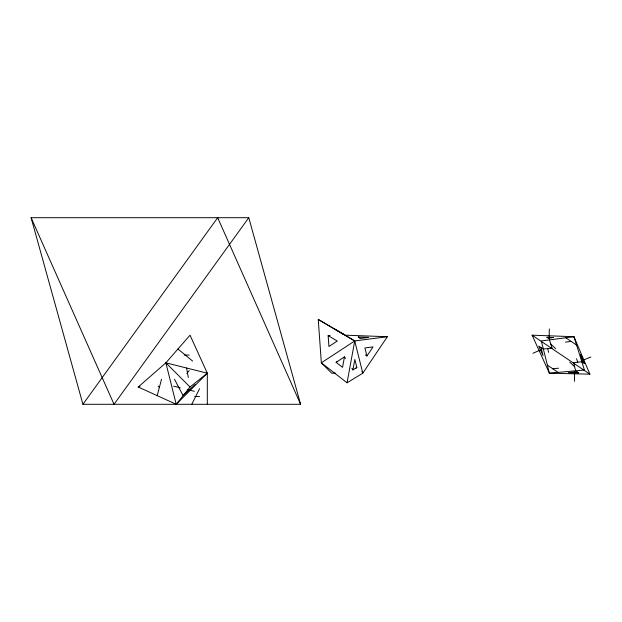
<?xml version="1.0" encoding="UTF-8"?>
<svg xmlns="http://www.w3.org/2000/svg" width="622" height="622" viewBox="0 0 622 622"><rect width="100%" height="100%" fill="white"/><g stroke="black" fill="none" stroke-linecap="round" stroke-linejoin="round"><path stroke-width="0.93" d="M574.518 381.317L574.572 371.987M549.102 338.578L549.312 328.952M344.464 356.88L342.551 367.338L336.121 362.346L344.464 356.88L345.521 358.505M347.06 382.794L362.797 373.192L387.366 336.72L354.734 340.942L321.333 362.828L347.06 382.794L354.734 340.942L318.262 319.444L321.333 362.828L331.705 373.192L335.592 373.192M356.849 367.532L352.915 369.927L354.835 359.469L356.849 367.532L355.31 368.512M157.218 395.654L161.533 379.241M191.77 404.292L199.538 388.742M366.926 356.017L373.068 346.897L364.912 347.955L366.926 356.017L365.363 354.96M82.928 404.292L217.684 217.708L300.605 404.292L82.928 404.292L31.1 217.708L248.777 217.708L300.605 404.292M248.777 217.708L114.028 404.292L31.1 217.708M186.872 373.48L189.174 370.603M207.313 373.192L176.22 404.292L165.856 362.828L207.313 373.192L190.037 387.016L176.22 404.292L138.208 387.016L165.856 362.828L190.037 335.188L207.313 373.192L207.313 404.292M195.222 384.419L183.132 395.654L174.494 379.241M336.121 362.346L337.653 361.366M532.93 353.265L541.824 349.385M581.469 360.814L590.9 357.005M138.208 387.016L140.02 386.355M581.803 361.685L573.639 362.743L575.661 370.805M565.46 342.108L571.183 341.408M328.152 335.67L337.272 341.043L328.921 346.508L328.152 335.67L330.049 335.476M552.748 368.76L558.525 368.201M543.333 349.004L552.095 348.211L549.475 339.892M184.314 355.053L189.174 355.053M194.678 396.517L199.538 396.517M578.406 372.881L568.267 372.64L577.029 371.839L578.406 372.881L576.812 371.808M589.905 374.164L549.381 373.192L532.105 335.188L573.951 336.72L589.905 374.164L532.105 335.188M345.521 335.188L387.366 336.72M358.288 337.007L368.753 337.396L360.589 338.446L358.288 337.007L359.85 338.065M173.624 386.153L180.225 387.801M187.758 389.683L194.359 391.331M334.201 328.758L343.313 334.131L341.012 332.692M318.262 319.444L354.734 340.942L362.797 373.192L361.996 371.427M541.031 347.566L538.73 346.127L543.045 355.628L541.031 347.566L542.586 348.623M581.578 361.654L584.548 363.761L580.559 354.4L583.172 362.727M565.795 337.777L576.563 345.047M547.368 365.13L558.136 372.399M177.946 349.004L192.633 361.102M550.781 344.052L555.695 348.724M569.736 362.097L574.65 366.77M165.856 362.828L190.037 387.016M158.081 386.153L159.372 387.444M351.858 368.302L352.915 369.927M576.555 358.684L577.721 362.214M547.71 348.608L548.588 352.371M186.584 368.014L188.31 377.515M553.456 337.513L548.223 338.189L546.738 337.264L553.456 337.513M573.951 336.72L541.319 340.942L549.381 373.192L584.416 370.004L573.951 336.72"/></g></svg>
